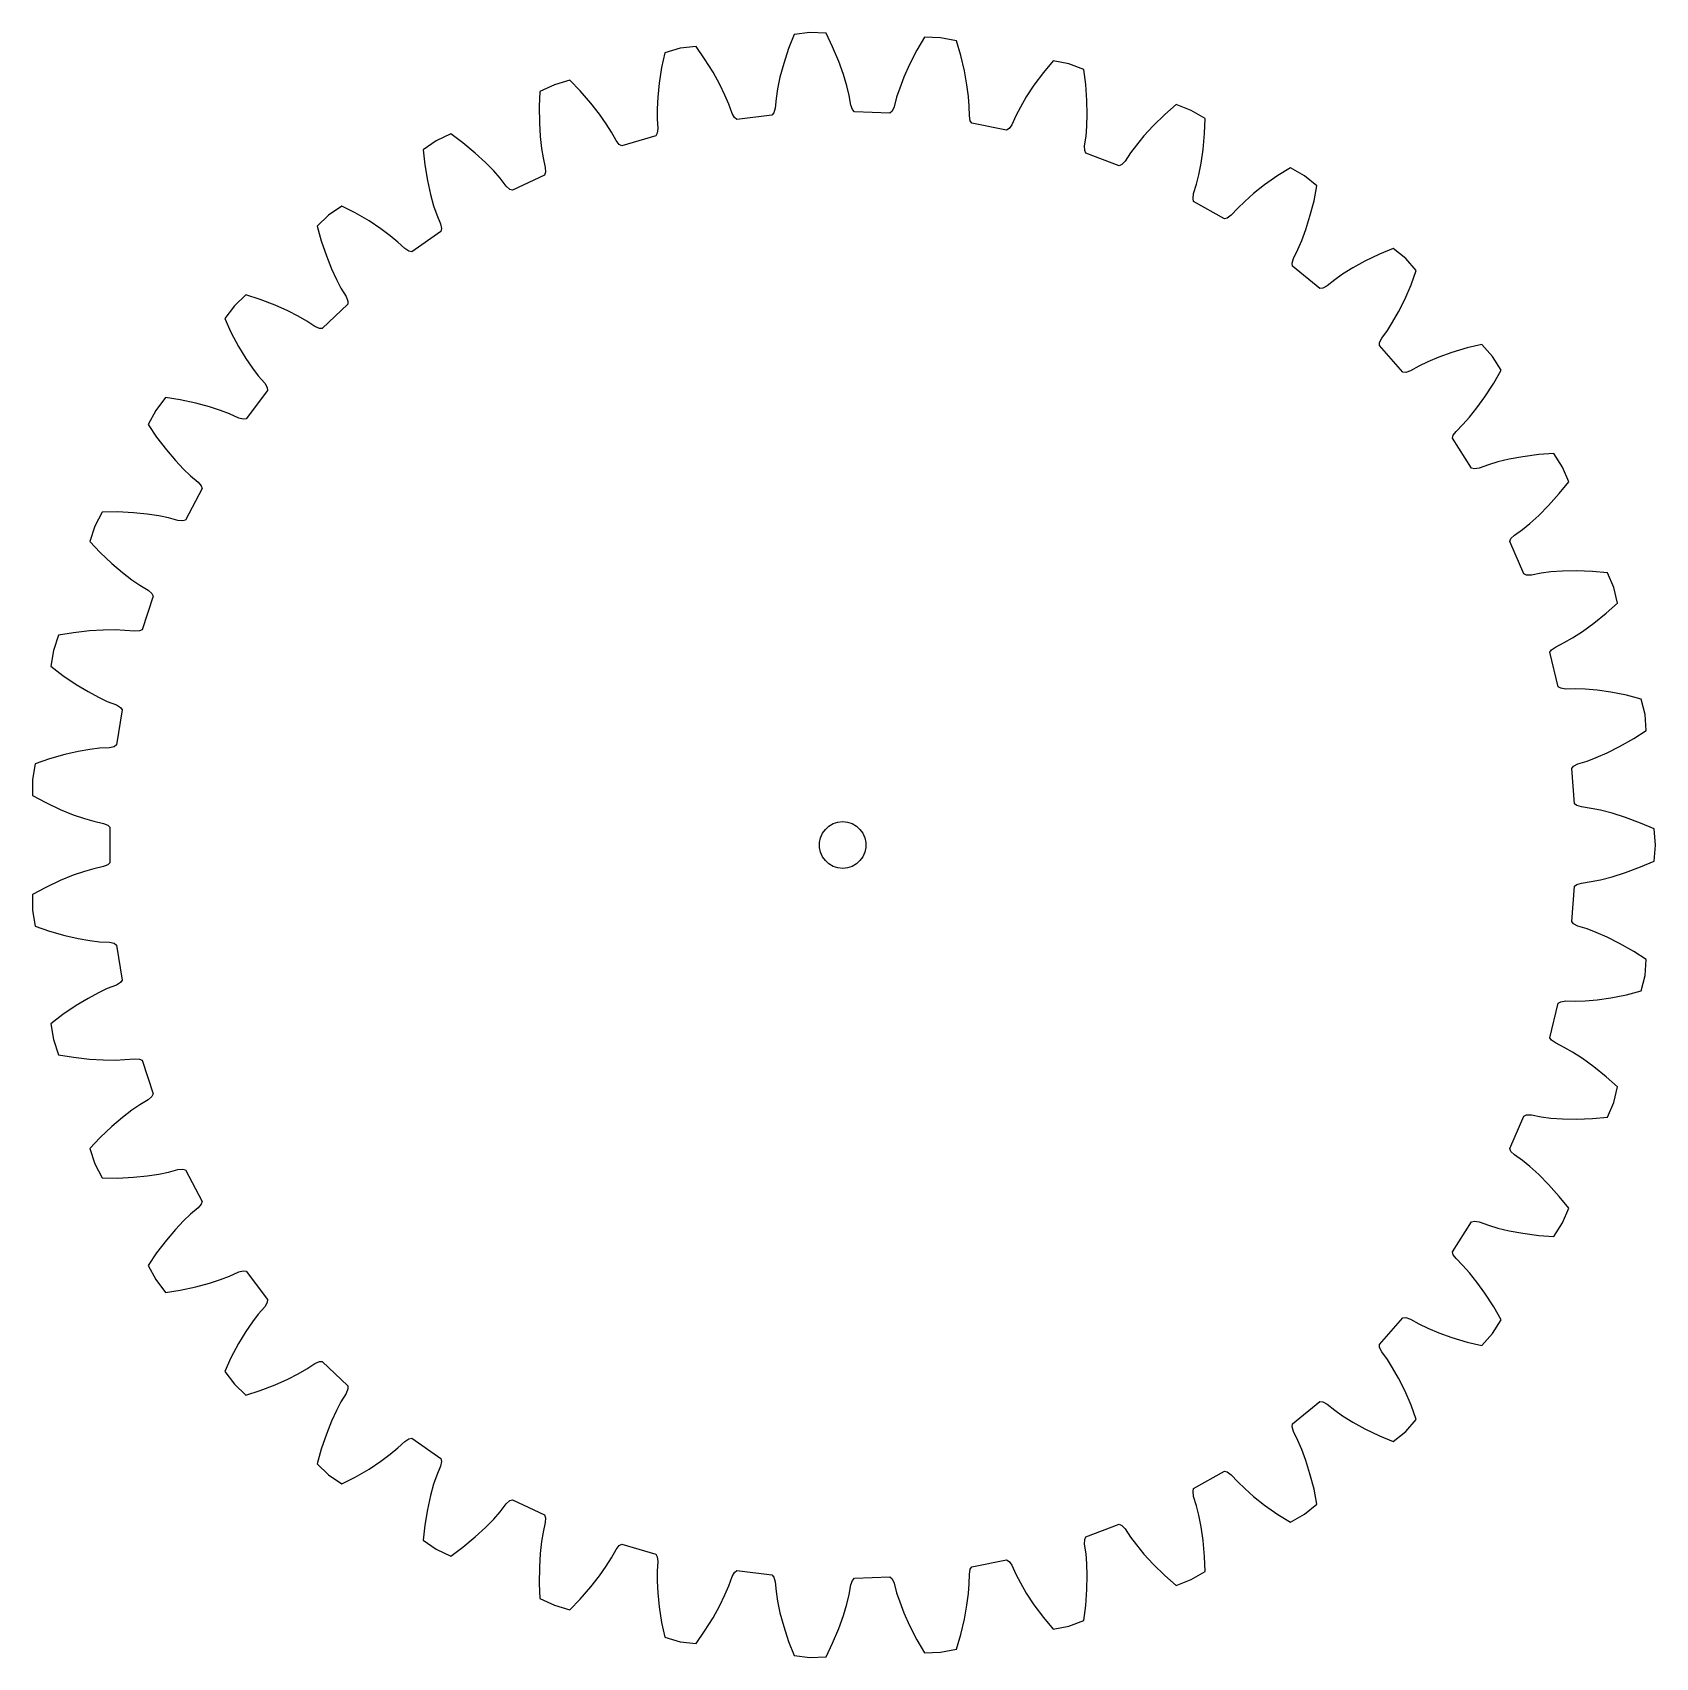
# Model space of a CAD drawing. Header units: metres. Extents: x -52 to 52, y -52 to 52.
import ezdxf

# ---------------------------------------------------------------- set-up
doc = ezdxf.new("R2010")
doc.units = ezdxf.units.M

msp = doc.modelspace()

# ---------------------------------------------------------------- linework, layer by layer
for p, q in [((-2.1, 52.16), (-3.12, 52.04)), ((-1.07, 52.12), (-2.1, 52.16)), ((-10.44, 51.15), (-11.43, 50.86)), ((-9.42, 51.27), (-10.44, 51.15)), ((-8.87, 50.48), (-9.42, 51.27)), ((-3.47, 51.14), (-3.79, 50.16)), ((-3.12, 52.04), (-3.47, 51.14)), ((-0.65, 51.25), (-1.07, 52.12)), ((-0.25, 50.3), (-0.65, 51.25)), ((5.26, 51.86), (4.77, 51.03)), ((6.29, 51.82), (5.26, 51.86)), ((7.3, 51.62), (6.29, 51.82)), ((7.58, 50.69), (7.3, 51.62)), ((-11.43, 50.86), (-11.63, 49.92)), ((-8.32, 49.61), (-8.87, 50.48)), ((-3.79, 50.16), (-4.03, 49.29)), ((0.05, 49.46), (-0.25, 50.3)), ((4.3, 50.11), (3.93, 49.3)), ((4.77, 51.03), (4.3, 50.11)), ((7.82, 49.69), (7.58, 50.69)), ((13.51, 50.35), (12.9, 49.6)), ((14.52, 50.14), (13.51, 50.35)), ((15.49, 49.78), (14.52, 50.14)), ((-17.52, 49.1), (-18.51, 48.81)), ((-16.85, 48.41), (-17.52, 49.1)), ((-11.63, 49.92), (-11.79, 48.9)), ((-7.89, 48.82), (-8.32, 49.61)), ((-4.03, 49.29), (-4.18, 48.55)), ((0.26, 48.73), (0.05, 49.46)), ((3.93, 49.3), (3.66, 48.59)), ((7.98, 48.81), (7.82, 49.69)), ((12.9, 49.6), (12.28, 48.78)), ((15.61, 48.82), (15.49, 49.78)), ((-19.44, 48.37), (-19.49, 47.4)), ((-18.51, 48.81), (-19.44, 48.37)), ((-16.17, 47.63), (-16.85, 48.41)), ((-11.88, 48.01), (-11.92, 47.25)), ((-11.79, 48.9), (-11.88, 48.01)), ((-7.56, 48.14), (-7.89, 48.82)), ((-7.31, 47.56), (-7.56, 48.14)), ((-4.18, 48.55), (-4.28, 47.93)), ((0.41, 48.12), (0.26, 48.73)), ((0.52, 47.5), (0.41, 48.12)), ((3.46, 48), (3.3, 47.39)), ((3.66, 48.59), (3.46, 48)), ((8.08, 48.05), (7.98, 48.81)), ((8.12, 47.43), (8.08, 48.05)), ((11.79, 48.03), (11.41, 47.37)), ((12.28, 48.78), (11.79, 48.03)), ((15.69, 47.79), (15.61, 48.82)), ((-19.49, 47.4), (-19.48, 46.37)), ((-15.62, 46.92), (-16.17, 47.63)), ((-11.92, 47.25), (-11.91, 46.62)), ((-7.1, 46.97), (-7.31, 47.56)), ((-6.95, 46.7), (-7.1, 46.97)), ((-4.42, 47.01), (-4.54, 46.85)), ((-4.34, 47.3), (-4.42, 47.01)), ((-4.28, 47.93), (-4.34, 47.3)), ((0.63, 47.21), (0.52, 47.5)), ((0.76, 47.07), (0.63, 47.21)), ((3.03, 46.98), (0.76, 47.07)), ((3.17, 47.11), (3.03, 46.98)), ((3.3, 47.39), (3.17, 47.11)), ((8.14, 46.8), (8.12, 47.43)), ((11.41, 47.37), (11.12, 46.82)), ((15.71, 46.9), (15.69, 47.79)), ((21.42, 47.53), (20.69, 46.89)), ((22.38, 47.16), (21.42, 47.53)), ((23.27, 46.65), (22.38, 47.16)), ((-19.48, 46.37), (-19.43, 45.48)), ((-15.18, 46.3), (-15.62, 46.92)), ((-14.85, 45.77), (-15.18, 46.3)), ((-11.91, 46.62), (-11.88, 45.99)), ((-11.88, 45.99), (-11.91, 45.69)), ((-6.8, 46.58), (-6.95, 46.7)), ((-4.54, 46.85), (-6.8, 46.58)), ((8.19, 46.5), (8.14, 46.8)), ((8.3, 46.34), (8.19, 46.5)), ((10.53, 45.88), (8.3, 46.34)), ((10.69, 45.99), (10.53, 45.88)), ((10.86, 46.24), (10.69, 45.99)), ((11.12, 46.82), (10.86, 46.24)), ((15.63, 45.51), (15.68, 46.14)), ((15.68, 46.14), (15.71, 46.9)), ((19.95, 46.17), (19.34, 45.52)), ((20.69, 46.89), (19.95, 46.17)), ((23.24, 45.68), (23.27, 46.65)), ((-26.1, 45.21), (-26.95, 44.62)), ((-25.17, 45.65), (-26.1, 45.21)), ((-24.4, 45.08), (-25.17, 45.65)), ((-23.6, 44.42), (-24.4, 45.08)), ((-19.43, 45.48), (-19.34, 44.72)), ((-14.55, 45.22), (-14.85, 45.77)), ((-14.35, 44.98), (-14.55, 45.22)), ((-14.19, 44.89), (-14.35, 44.98)), ((-12, 45.52), (-14.19, 44.89)), ((-11.91, 45.69), (-12, 45.52)), ((15.54, 44.89), (15.63, 45.51)), ((15.55, 44.58), (15.54, 44.89)), ((18.86, 44.93), (18.48, 44.43)), ((19.34, 45.52), (18.86, 44.93)), ((23.15, 44.66), (23.24, 45.68)), ((-26.95, 44.62), (-26.84, 43.66)), ((-22.94, 43.81), (-23.6, 44.42)), ((-19.34, 44.72), (-19.24, 44.11)), ((-19.24, 44.11), (-19.1, 43.49)), ((15.62, 44.41), (15.55, 44.58)), ((17.75, 43.6), (15.62, 44.41)), ((18.14, 43.9), (17.93, 43.68)), ((18.48, 44.43), (18.14, 43.9)), ((23.02, 43.77), (23.15, 44.66)), ((-26.84, 43.66), (-26.67, 42.65)), ((-22.41, 43.27), (-22.94, 43.81)), ((-22, 42.8), (-22.41, 43.27)), ((-21.61, 42.3), (-22, 42.8)), ((-19.15, 43), (-21.2, 42.03)), ((-19.08, 43.19), (-19.15, 43)), ((-19.1, 43.49), (-19.08, 43.19)), ((17.93, 43.68), (17.75, 43.6)), ((22.72, 42.42), (22.88, 43.02)), ((22.88, 43.02), (23.02, 43.77)), ((27.94, 42.97), (27.1, 42.38)), ((28.76, 43.48), (27.94, 42.97)), ((29.65, 42.96), (28.76, 43.48)), ((30.45, 42.31), (29.65, 42.96)), ((-26.67, 42.65), (-26.47, 41.77)), ((-26.47, 41.77), (-26.27, 41.04)), ((-21.38, 42.09), (-21.61, 42.3)), ((-21.2, 42.03), (-21.38, 42.09)), ((22.5, 41.51), (22.54, 41.82)), ((22.54, 41.82), (22.72, 42.42)), ((26.39, 41.82), (25.82, 41.32)), ((27.1, 42.38), (26.39, 41.82)), ((30.27, 41.36), (30.45, 42.31)), ((-32.17, 41.02), (-33.02, 40.44)), ((-31.31, 40.58), (-32.17, 41.02)), ((-26.27, 41.04), (-26.06, 40.45)), ((22.54, 41.32), (22.5, 41.51)), ((24.52, 40.19), (22.54, 41.32)), ((25.37, 40.89), (24.94, 40.43)), ((25.82, 41.32), (25.37, 40.89)), ((30.01, 40.36), (30.27, 41.36)), ((-33.02, 40.44), (-33.76, 39.72)), ((-33.76, 39.72), (-33.5, 38.79)), ((-30.42, 40.06), (-31.31, 40.58)), ((-29.67, 39.56), (-30.42, 40.06)), ((-26.06, 40.45), (-25.83, 39.87)), ((-25.83, 39.87), (-25.76, 39.57)), ((24.7, 40.24), (24.52, 40.19)), ((24.94, 40.43), (24.7, 40.24)), ((29.75, 39.51), (30.01, 40.36)), ((-33.5, 38.79), (-33.16, 37.82)), ((-29.06, 39.11), (-29.67, 39.56)), ((-28.58, 38.71), (-29.06, 39.11)), ((-28.12, 38.29), (-28.58, 38.71)), ((-25.8, 39.38), (-27.67, 38.08)), ((-25.76, 39.57), (-25.8, 39.38)), ((29.23, 38.22), (29.48, 38.8)), ((29.48, 38.8), (29.75, 39.51)), ((-33.16, 37.82), (-32.83, 36.99)), ((-27.86, 38.12), (-28.12, 38.29)), ((-27.67, 38.08), (-27.86, 38.12)), ((28.86, 37.36), (28.95, 37.66)), ((28.95, 37.66), (29.23, 38.22)), ((34.47, 37.93), (33.54, 37.48)), ((35.36, 38.3), (34.47, 37.93)), ((36.16, 37.65), (35.36, 38.3)), ((36.84, 36.88), (36.16, 37.65)), ((-32.83, 36.99), (-32.51, 36.3)), ((28.88, 37.17), (28.86, 37.36)), ((30.64, 35.73), (28.88, 37.17)), ((32.11, 36.65), (31.6, 36.29)), ((32.76, 37.05), (32.11, 36.65)), ((33.54, 37.48), (32.76, 37.05)), ((36.51, 35.97), (36.84, 36.88)), ((-32.51, 36.3), (-32.22, 35.75)), ((-32.22, 35.75), (-31.89, 35.21)), ((30.84, 35.75), (30.64, 35.73)), ((31.11, 35.9), (30.84, 35.75)), ((31.6, 36.29), (31.11, 35.9)), ((36.1, 35.03), (36.51, 35.97)), ((-39.07, 34.62), (-39.69, 33.79)), ((-38.33, 35.33), (-39.07, 34.62)), ((-37.41, 35.03), (-38.33, 35.33)), ((-36.45, 34.66), (-37.41, 35.03)), ((-35.63, 34.29), (-36.45, 34.66)), ((-31.78, 34.73), (-33.42, 33.15)), ((-31.89, 35.21), (-31.78, 34.92)), ((-31.78, 34.92), (-31.78, 34.73)), ((35.7, 34.23), (36.1, 35.03)), ((-39.69, 33.79), (-39.29, 32.92)), ((-34.96, 33.94), (-35.63, 34.29)), ((-34.42, 33.63), (-34.96, 33.94)), ((-33.89, 33.28), (-34.42, 33.63)), ((34.99, 33.04), (35.32, 33.56)), ((35.32, 33.56), (35.7, 34.23)), ((-39.29, 32.92), (-38.8, 32.01)), ((-33.61, 33.16), (-33.89, 33.28)), ((-33.42, 33.15), (-33.61, 33.16)), ((34.48, 32.25), (34.62, 32.53)), ((34.62, 32.53), (34.99, 33.04)), ((-38.8, 32.01), (-38.34, 31.24)), ((34.47, 32.06), (34.48, 32.25)), ((35.98, 30.35), (34.47, 32.06)), ((38.28, 31.31), (37.58, 31.02)), ((39.12, 31.61), (38.28, 31.31)), ((40.11, 31.91), (39.12, 31.61)), ((41.05, 32.13), (40.11, 31.91)), ((41.73, 31.36), (41.05, 32.13)), ((42.28, 30.49), (41.73, 31.36)), ((-38.34, 31.24), (-37.91, 30.61)), ((-37.91, 30.61), (-37.53, 30.12)), ((36.17, 30.34), (35.98, 30.35)), ((36.46, 30.45), (36.17, 30.34)), ((37.01, 30.75), (36.46, 30.45)), ((37.58, 31.02), (37.01, 30.75)), ((41.81, 29.65), (42.28, 30.49)), ((-37.53, 30.12), (-37.12, 29.64)), ((-37.12, 29.64), (-36.97, 29.37)), ((-36.97, 29.37), (-36.94, 29.18)), ((41.25, 28.78), (41.81, 29.65)), ((-43.5, 28.72), (-44.12, 27.9)), ((-42.55, 28.58), (-43.5, 28.72)), ((-41.54, 28.36), (-42.55, 28.58)), ((-40.67, 28.13), (-41.54, 28.36)), ((-36.94, 29.18), (-38.31, 27.36)), ((40.73, 28.06), (41.25, 28.78)), ((-44.12, 27.9), (-44.6, 26.99)), ((-39.95, 27.9), (-40.67, 28.13)), ((-39.37, 27.67), (-39.95, 27.9)), ((-38.79, 27.41), (-39.37, 27.67)), ((-38.5, 27.33), (-38.79, 27.41)), ((-38.31, 27.36), (-38.5, 27.33)), ((39.83, 27), (40.25, 27.46)), ((40.25, 27.46), (40.73, 28.06)), ((-44.6, 26.99), (-44.06, 26.19)), ((-44.06, 26.19), (-43.43, 25.37)), ((39.17, 26.11), (39.21, 26.3)), ((40.38, 24.19), (39.17, 26.11)), ((39.21, 26.3), (39.39, 26.55)), ((39.39, 26.55), (39.83, 27)), ((-43.43, 25.37), (-42.85, 24.69)), ((44.71, 25.06), (43.69, 24.93)), ((45.67, 25.13), (44.71, 25.06)), ((46.22, 24.26), (45.67, 25.13)), ((-42.85, 24.69), (-42.33, 24.13)), ((-42.33, 24.13), (-41.88, 23.71)), ((40.57, 24.15), (40.38, 24.19)), ((40.87, 24.2), (40.57, 24.15)), ((41.47, 24.41), (40.87, 24.2)), ((42.07, 24.59), (41.47, 24.41)), ((42.81, 24.77), (42.07, 24.59)), ((43.69, 24.93), (42.81, 24.77)), ((46.63, 23.31), (46.22, 24.26)), ((-41.88, 23.71), (-41.4, 23.3)), ((-41.4, 23.3), (-41.2, 23.06)), ((-41.2, 23.06), (-41.14, 22.88)), ((46.02, 22.56), (46.63, 23.31)), ((-41.14, 22.88), (-42.2, 20.86)), ((45.33, 21.79), (46.02, 22.56)), ((-47.55, 21.37), (-48.03, 20.46)), ((-46.58, 21.38), (-47.55, 21.37)), ((-45.55, 21.33), (-46.58, 21.38)), ((-44.66, 21.24), (-45.55, 21.33)), ((-43.91, 21.13), (-44.66, 21.24)), ((-43.3, 21), (-43.91, 21.13)), ((-42.69, 20.84), (-43.3, 21)), ((44.13, 20.65), (44.7, 21.16)), ((44.7, 21.16), (45.33, 21.79)), ((-48.03, 20.46), (-48.35, 19.49)), ((-42.38, 20.81), (-42.69, 20.84)), ((-42.2, 20.86), (-42.38, 20.81)), ((42.92, 19.67), (43.14, 19.89)), ((43.14, 19.89), (43.65, 20.26)), ((43.65, 20.26), (44.13, 20.65)), ((-48.35, 19.49), (-47.69, 18.78)), ((-47.69, 18.78), (-46.94, 18.07)), ((42.85, 19.49), (42.92, 19.67)), ((43.74, 17.4), (42.85, 19.49)), ((-46.94, 18.07), (-46.26, 17.49)), ((-46.26, 17.49), (-45.65, 17.03)), ((-45.65, 17.03), (-45.14, 16.68)), ((43.92, 17.33), (43.74, 17.4)), ((44.23, 17.33), (43.92, 17.33)), ((44.85, 17.45), (44.23, 17.33)), ((45.47, 17.53), (44.85, 17.45)), ((46.22, 17.58), (45.47, 17.53)), ((47.12, 17.6), (46.22, 17.58)), ((48.15, 17.56), (47.12, 17.6)), ((49.11, 17.48), (48.15, 17.56)), ((49.52, 16.53), (49.11, 17.48)), ((-45.14, 16.68), (-44.6, 16.35)), ((-44.28, 15.98), (-45, 13.82)), ((-44.6, 16.35), (-44.36, 16.15)), ((-44.36, 16.15), (-44.28, 15.98)), ((49.76, 15.53), (49.52, 16.53)), ((48.24, 14.24), (49.04, 14.89)), ((49.04, 14.89), (49.76, 15.53)), ((-49.41, 13.63), (-50.36, 13.47)), ((-48.38, 13.75), (-49.41, 13.63)), ((-47.49, 13.8), (-48.38, 13.75)), ((-46.73, 13.81), (-47.49, 13.8)), ((-46.11, 13.78), (-46.73, 13.81)), ((-45.48, 13.72), (-46.11, 13.78)), ((-45.17, 13.74), (-45.48, 13.72)), ((-45, 13.82), (-45.17, 13.74)), ((46.88, 13.3), (47.52, 13.71)), ((47.52, 13.71), (48.24, 14.24)), ((-50.36, 13.47), (-50.69, 12.49)), ((45.42, 12.37), (45.52, 12.53)), ((45.52, 12.53), (45.77, 12.71)), ((45.77, 12.71), (46.33, 12.99)), ((46.33, 12.99), (46.88, 13.3)), ((-50.69, 12.49), (-50.85, 11.48)), ((-50.85, 11.48), (-50.08, 10.89)), ((45.96, 10.16), (45.42, 12.37)), ((-50.08, 10.89), (-49.23, 10.31)), ((-49.23, 10.31), (-48.46, 9.85)), ((-48.46, 9.85), (-47.79, 9.49)), ((-47.79, 9.49), (-47.23, 9.22)), ((46.13, 10.06), (45.96, 10.16)), ((46.44, 10.01), (46.13, 10.06)), ((47.06, 10.03), (46.44, 10.01)), ((47.69, 10), (47.06, 10.03)), ((48.45, 9.94), (47.69, 10)), ((49.33, 9.81), (48.45, 9.94)), ((50.34, 9.61), (49.33, 9.81)), ((51.28, 9.37), (50.34, 9.61)), ((-47.23, 9.22), (-46.64, 8.99)), ((-46.64, 8.99), (-46.38, 8.83)), ((-46.27, 8.67), (-46.63, 6.43)), ((-46.38, 8.83), (-46.27, 8.67)), ((51.53, 8.37), (51.28, 9.37)), ((51.61, 7.35), (51.53, 8.37)), ((50.8, 6.83), (51.61, 7.35)), ((-46.79, 6.31), (-47.09, 6.24)), ((-46.63, 6.43), (-46.79, 6.31)), ((49.1, 5.91), (49.9, 6.32)), ((49.9, 6.32), (50.8, 6.83)), ((-51.87, 5.22), (-52.03, 4.2)), ((-50.95, 5.53), (-51.87, 5.22)), ((-49.96, 5.81), (-50.95, 5.53)), ((-49.09, 6.01), (-49.96, 5.81)), ((-48.34, 6.13), (-49.09, 6.01)), ((-47.72, 6.21), (-48.34, 6.13)), ((-47.09, 6.24), (-47.72, 6.21)), ((47.22, 5.21), (47.82, 5.39)), ((47.82, 5.39), (48.4, 5.61)), ((48.4, 5.61), (49.1, 5.91)), ((-52.03, 4.2), (-52.03, 3.17)), ((46.82, 4.92), (46.94, 5.07)), ((47, 2.65), (46.82, 4.92)), ((46.94, 5.07), (47.22, 5.21)), ((-52.03, 3.17), (-51.18, 2.72)), ((-51.18, 2.72), (-50.25, 2.28)), ((-50.25, 2.28), (-49.42, 1.94)), ((47.15, 2.53), (47, 2.65)), ((47.44, 2.44), (47.15, 2.53)), ((48.06, 2.35), (47.44, 2.44)), ((48.68, 2.23), (48.06, 2.35)), ((49.41, 2.04), (48.68, 2.23)), ((-49.42, 1.94), (-48.7, 1.7)), ((-48.7, 1.7), (-48.1, 1.53)), ((-48.1, 1.53), (-47.48, 1.39)), ((-47.48, 1.39), (-47.2, 1.27)), ((-47.2, 1.27), (-47.06, 1.14)), ((-47.06, 1.14), (-47.06, -1.14)), ((-1.11, 1), (-0.88, 1.21)), ((-0.88, 1.21), (-0.61, 1.37)), ((-0.61, 1.37), (-0.31, 1.47)), ((-0.31, 1.47), (0, 1.5)), ((0, 1.5), (0.31, 1.47)), ((0.31, 1.47), (0.61, 1.37)), ((0.61, 1.37), (0.88, 1.21)), ((0.88, 1.21), (1.11, 1)), ((50.27, 1.77), (49.41, 2.04)), ((51.23, 1.41), (50.27, 1.77)), ((52.12, 1.03), (51.23, 1.41)), ((-1.49, 0.16), (-1.43, 0.46)), ((-1.49, -0.16), (-1.49, 0.16)), ((-1.43, 0.46), (-1.3, 0.75)), ((-1.3, 0.75), (-1.11, 1)), ((1.11, 1), (1.3, 0.75)), ((1.3, 0.75), (1.43, 0.46)), ((1.43, 0.46), (1.49, 0.16)), ((1.49, 0.16), (1.49, -0.16)), ((52.2, 0), (52.12, 1.03)), ((52.12, -1.03), (52.2, 0)), ((-1.43, -0.46), (-1.49, -0.16)), ((-1.3, -0.75), (-1.43, -0.46)), ((-1.11, -1), (-1.3, -0.75)), ((-0.88, -1.21), (-1.11, -1)), ((1.11, -1), (0.88, -1.21)), ((1.3, -0.75), (1.11, -1)), ((1.43, -0.46), (1.3, -0.75)), ((1.49, -0.16), (1.43, -0.46)), ((51.23, -1.41), (52.12, -1.03)), ((-49.42, -1.94), (-50.25, -2.28)), ((-48.7, -1.7), (-49.42, -1.94)), ((-48.1, -1.53), (-48.7, -1.7)), ((-47.48, -1.39), (-48.1, -1.53)), ((-47.2, -1.27), (-47.48, -1.39)), ((-47.06, -1.14), (-47.2, -1.27)), ((-0.61, -1.37), (-0.88, -1.21)), ((-0.31, -1.47), (-0.61, -1.37)), ((0, -1.5), (-0.31, -1.47)), ((0.31, -1.47), (0, -1.5)), ((0.61, -1.37), (0.31, -1.47)), ((0.88, -1.21), (0.61, -1.37)), ((48.68, -2.23), (49.41, -2.04)), ((49.41, -2.04), (50.27, -1.77)), ((50.27, -1.77), (51.23, -1.41)), ((-51.18, -2.72), (-52.03, -3.17)), ((-50.25, -2.28), (-51.18, -2.72)), ((46.82, -4.92), (47, -2.65)), ((47, -2.65), (47.15, -2.53)), ((47.15, -2.53), (47.44, -2.44)), ((47.44, -2.44), (48.06, -2.35)), ((48.06, -2.35), (48.68, -2.23)), ((-52.03, -3.17), (-52.03, -4.2)), ((-52.03, -4.2), (-51.87, -5.22)), ((46.94, -5.07), (46.82, -4.92)), ((47.22, -5.21), (46.94, -5.07)), ((47.82, -5.39), (47.22, -5.21)), ((-51.87, -5.22), (-50.95, -5.53)), ((-50.95, -5.53), (-49.96, -5.81)), ((-49.96, -5.81), (-49.09, -6.01)), ((-49.09, -6.01), (-48.34, -6.13)), ((-48.34, -6.13), (-47.72, -6.21)), ((-47.72, -6.21), (-47.09, -6.24)), ((-47.09, -6.24), (-46.79, -6.31)), ((48.4, -5.61), (47.82, -5.39)), ((49.1, -5.91), (48.4, -5.61)), ((49.9, -6.32), (49.1, -5.91)), ((-46.79, -6.31), (-46.63, -6.43)), ((-46.63, -6.43), (-46.27, -8.67)), ((50.8, -6.83), (49.9, -6.32)), ((51.61, -7.35), (50.8, -6.83)), ((51.53, -8.37), (51.61, -7.35)), ((-47.23, -9.22), (-47.79, -9.49)), ((-46.64, -8.99), (-47.23, -9.22)), ((-46.38, -8.83), (-46.64, -8.99)), ((-46.27, -8.67), (-46.38, -8.83)), ((50.34, -9.61), (51.28, -9.37)), ((51.28, -9.37), (51.53, -8.37)), ((-49.23, -10.31), (-50.08, -10.89)), ((-48.46, -9.85), (-49.23, -10.31)), ((-47.79, -9.49), (-48.46, -9.85)), ((45.42, -12.37), (45.96, -10.16)), ((45.96, -10.16), (46.13, -10.06)), ((46.13, -10.06), (46.44, -10.01)), ((46.44, -10.01), (47.06, -10.03)), ((47.06, -10.03), (47.69, -10)), ((47.69, -10), (48.45, -9.94)), ((48.45, -9.94), (49.33, -9.81)), ((49.33, -9.81), (50.34, -9.61)), ((-50.08, -10.89), (-50.85, -11.48)), ((-50.85, -11.48), (-50.69, -12.49)), ((-50.69, -12.49), (-50.36, -13.47)), ((45.52, -12.53), (45.42, -12.37)), ((-50.36, -13.47), (-49.41, -13.63)), ((45.77, -12.71), (45.52, -12.53)), ((46.33, -12.99), (45.77, -12.71)), ((46.88, -13.3), (46.33, -12.99)), ((47.52, -13.71), (46.88, -13.3)), ((-49.41, -13.63), (-48.38, -13.75)), ((-48.38, -13.75), (-47.49, -13.8)), ((-47.49, -13.8), (-46.73, -13.81)), ((-46.73, -13.81), (-46.11, -13.78)), ((-46.11, -13.78), (-45.48, -13.72)), ((-45.48, -13.72), (-45.17, -13.74)), ((-45.17, -13.74), (-45, -13.82)), ((-45, -13.82), (-44.28, -15.98)), ((48.24, -14.24), (47.52, -13.71)), ((49.04, -14.89), (48.24, -14.24)), ((49.76, -15.53), (49.04, -14.89)), ((49.52, -16.53), (49.76, -15.53)), ((-45.14, -16.68), (-45.65, -17.03)), ((-44.6, -16.35), (-45.14, -16.68)), ((-44.36, -16.15), (-44.6, -16.35)), ((-44.28, -15.98), (-44.36, -16.15)), ((49.11, -17.48), (49.52, -16.53)), ((-46.26, -17.49), (-46.94, -18.07)), ((-45.65, -17.03), (-46.26, -17.49)), ((42.85, -19.49), (43.74, -17.4)), ((43.74, -17.4), (43.92, -17.33)), ((43.92, -17.33), (44.23, -17.33)), ((44.23, -17.33), (44.85, -17.45)), ((44.85, -17.45), (45.47, -17.53)), ((45.47, -17.53), (46.22, -17.58)), ((46.22, -17.58), (47.12, -17.6)), ((47.12, -17.6), (48.15, -17.56)), ((48.15, -17.56), (49.11, -17.48)), ((-46.94, -18.07), (-47.69, -18.78)), ((-47.69, -18.78), (-48.35, -19.49)), ((-48.35, -19.49), (-48.03, -20.46)), ((42.92, -19.67), (42.85, -19.49)), ((43.14, -19.89), (42.92, -19.67)), ((-48.03, -20.46), (-47.55, -21.37)), ((-43.3, -21), (-42.69, -20.84)), ((-42.69, -20.84), (-42.38, -20.81)), ((-42.38, -20.81), (-42.2, -20.86)), ((-42.2, -20.86), (-41.14, -22.88)), ((43.65, -20.26), (43.14, -19.89)), ((44.13, -20.65), (43.65, -20.26)), ((44.7, -21.16), (44.13, -20.65)), ((-47.55, -21.37), (-46.58, -21.38)), ((-46.58, -21.38), (-45.55, -21.33)), ((-45.55, -21.33), (-44.66, -21.24)), ((-44.66, -21.24), (-43.91, -21.13)), ((-43.91, -21.13), (-43.3, -21)), ((45.33, -21.79), (44.7, -21.16)), ((46.02, -22.56), (45.33, -21.79)), ((-41.14, -22.88), (-41.2, -23.06)), ((46.63, -23.31), (46.02, -22.56)), ((-41.88, -23.71), (-42.33, -24.13)), ((-41.4, -23.3), (-41.88, -23.71)), ((-41.2, -23.06), (-41.4, -23.3)), ((46.22, -24.26), (46.63, -23.31)), ((-42.85, -24.69), (-43.43, -25.37)), ((-42.33, -24.13), (-42.85, -24.69)), ((39.17, -26.11), (40.38, -24.19)), ((40.38, -24.19), (40.57, -24.15)), ((40.57, -24.15), (40.87, -24.2)), ((40.87, -24.2), (41.47, -24.41)), ((41.47, -24.41), (42.07, -24.59)), ((42.07, -24.59), (42.81, -24.77)), ((42.81, -24.77), (43.69, -24.93)), ((43.69, -24.93), (44.71, -25.06)), ((45.67, -25.13), (46.22, -24.26)), ((-43.43, -25.37), (-44.06, -26.19)), ((44.71, -25.06), (45.67, -25.13)), ((-44.06, -26.19), (-44.6, -26.99)), ((-44.6, -26.99), (-44.12, -27.9)), ((39.21, -26.3), (39.17, -26.11)), ((39.39, -26.55), (39.21, -26.3)), ((39.83, -27), (39.39, -26.55)), ((40.25, -27.46), (39.83, -27)), ((-44.12, -27.9), (-43.5, -28.72)), ((-41.54, -28.36), (-40.67, -28.13)), ((-40.67, -28.13), (-39.95, -27.9)), ((-39.95, -27.9), (-39.37, -27.67)), ((-39.37, -27.67), (-38.79, -27.41)), ((-38.79, -27.41), (-38.5, -27.33)), ((-38.5, -27.33), (-38.31, -27.36)), ((-38.31, -27.36), (-36.94, -29.18)), ((40.73, -28.06), (40.25, -27.46)), ((41.25, -28.78), (40.73, -28.06)), ((-43.5, -28.72), (-42.55, -28.58)), ((-42.55, -28.58), (-41.54, -28.36)), ((-36.94, -29.18), (-36.97, -29.37)), ((41.81, -29.65), (41.25, -28.78)), ((-37.53, -30.12), (-37.91, -30.61)), ((-37.12, -29.64), (-37.53, -30.12)), ((-36.97, -29.37), (-37.12, -29.64)), ((42.28, -30.49), (41.81, -29.65)), ((-38.34, -31.24), (-38.8, -32.01)), ((-37.91, -30.61), (-38.34, -31.24)), ((34.47, -32.06), (35.98, -30.35)), ((35.98, -30.35), (36.17, -30.34)), ((36.17, -30.34), (36.46, -30.45)), ((36.46, -30.45), (37.01, -30.75)), ((37.01, -30.75), (37.58, -31.02)), ((37.58, -31.02), (38.28, -31.31)), ((41.73, -31.36), (42.28, -30.49)), ((-38.8, -32.01), (-39.29, -32.92)), ((34.48, -32.25), (34.47, -32.06)), ((34.62, -32.53), (34.48, -32.25)), ((38.28, -31.31), (39.12, -31.61)), ((39.12, -31.61), (40.11, -31.91)), ((40.11, -31.91), (41.05, -32.13)), ((41.05, -32.13), (41.73, -31.36)), ((-39.29, -32.92), (-39.69, -33.79)), ((-34.42, -33.63), (-33.89, -33.28)), ((-33.89, -33.28), (-33.61, -33.16)), ((-33.61, -33.16), (-33.42, -33.15)), ((-33.42, -33.15), (-31.78, -34.73)), ((34.99, -33.04), (34.62, -32.53)), ((35.32, -33.56), (34.99, -33.04)), ((-39.69, -33.79), (-39.07, -34.62)), ((-36.45, -34.66), (-35.63, -34.29)), ((-35.63, -34.29), (-34.96, -33.94)), ((-34.96, -33.94), (-34.42, -33.63)), ((35.7, -34.23), (35.32, -33.56)), ((36.1, -35.03), (35.7, -34.23)), ((-39.07, -34.62), (-38.33, -35.33)), ((-38.33, -35.33), (-37.41, -35.03)), ((-37.41, -35.03), (-36.45, -34.66)), ((-31.89, -35.21), (-32.22, -35.75)), ((-31.78, -34.92), (-31.89, -35.21)), ((-31.78, -34.73), (-31.78, -34.92)), ((36.51, -35.97), (36.1, -35.03)), ((-32.51, -36.3), (-32.83, -36.99)), ((-32.22, -35.75), (-32.51, -36.3)), ((28.88, -37.17), (30.64, -35.73)), ((30.64, -35.73), (30.84, -35.75)), ((30.84, -35.75), (31.11, -35.9)), ((31.11, -35.9), (31.6, -36.29)), ((31.6, -36.29), (32.11, -36.65)), ((36.84, -36.88), (36.51, -35.97)), ((-32.83, -36.99), (-33.16, -37.82)), ((28.86, -37.36), (28.88, -37.17)), ((28.95, -37.66), (28.86, -37.36)), ((32.11, -36.65), (32.76, -37.05)), ((32.76, -37.05), (33.54, -37.48)), ((33.54, -37.48), (34.47, -37.93)), ((36.16, -37.65), (36.84, -36.88)), ((-33.16, -37.82), (-33.5, -38.79)), ((-28.58, -38.71), (-28.12, -38.29)), ((-28.12, -38.29), (-27.86, -38.12)), ((-27.86, -38.12), (-27.67, -38.08)), ((-27.67, -38.08), (-25.8, -39.38)), ((29.23, -38.22), (28.95, -37.66)), ((29.48, -38.8), (29.23, -38.22)), ((34.47, -37.93), (35.36, -38.3)), ((35.36, -38.3), (36.16, -37.65)), ((-33.5, -38.79), (-33.76, -39.72)), ((-30.42, -40.06), (-29.67, -39.56)), ((-29.67, -39.56), (-29.06, -39.11)), ((-29.06, -39.11), (-28.58, -38.71)), ((-25.76, -39.57), (-25.83, -39.87)), ((-25.8, -39.38), (-25.76, -39.57)), ((29.75, -39.51), (29.48, -38.8)), ((30.01, -40.36), (29.75, -39.51)), ((-33.76, -39.72), (-33.02, -40.44)), ((-33.02, -40.44), (-32.17, -41.02)), ((-32.17, -41.02), (-31.31, -40.58)), ((-31.31, -40.58), (-30.42, -40.06)), ((-26.06, -40.45), (-26.27, -41.04)), ((-25.83, -39.87), (-26.06, -40.45)), ((22.54, -41.32), (24.52, -40.19)), ((24.52, -40.19), (24.7, -40.24)), ((24.7, -40.24), (24.94, -40.43)), ((24.94, -40.43), (25.37, -40.89)), ((30.27, -41.36), (30.01, -40.36)), ((-26.27, -41.04), (-26.47, -41.77)), ((22.5, -41.51), (22.54, -41.32)), ((22.54, -41.82), (22.5, -41.51)), ((25.37, -40.89), (25.82, -41.32)), ((25.82, -41.32), (26.39, -41.82)), ((30.45, -42.31), (30.27, -41.36)), ((-26.67, -42.65), (-26.84, -43.66)), ((-26.47, -41.77), (-26.67, -42.65)), ((-22, -42.8), (-21.61, -42.3)), ((-21.61, -42.3), (-21.38, -42.09)), ((-21.38, -42.09), (-21.2, -42.03)), ((-21.2, -42.03), (-19.15, -43)), ((22.72, -42.42), (22.54, -41.82)), ((22.88, -43.02), (22.72, -42.42)), ((26.39, -41.82), (27.1, -42.38)), ((27.1, -42.38), (27.94, -42.97)), ((29.65, -42.96), (30.45, -42.31)), ((-26.84, -43.66), (-26.95, -44.62)), ((-23.6, -44.42), (-22.94, -43.81)), ((-22.94, -43.81), (-22.41, -43.27)), ((-22.41, -43.27), (-22, -42.8)), ((-19.1, -43.49), (-19.24, -44.11)), ((-19.15, -43), (-19.08, -43.19)), ((-19.08, -43.19), (-19.1, -43.49)), ((15.62, -44.41), (17.75, -43.6)), ((17.75, -43.6), (17.93, -43.68)), ((17.93, -43.68), (18.14, -43.9)), ((23.02, -43.77), (22.88, -43.02)), ((23.15, -44.66), (23.02, -43.77)), ((27.94, -42.97), (28.76, -43.48)), ((28.76, -43.48), (29.65, -42.96)), ((-26.95, -44.62), (-26.1, -45.21)), ((-24.4, -45.08), (-23.6, -44.42)), ((-19.34, -44.72), (-19.43, -45.48)), ((-19.24, -44.11), (-19.34, -44.72)), ((15.54, -44.89), (15.55, -44.58)), ((15.55, -44.58), (15.62, -44.41)), ((18.14, -43.9), (18.48, -44.43)), ((18.48, -44.43), (18.86, -44.93)), ((23.24, -45.68), (23.15, -44.66)), ((-26.1, -45.21), (-25.17, -45.65)), ((-25.17, -45.65), (-24.4, -45.08)), ((-19.43, -45.48), (-19.48, -46.37)), ((-15.18, -46.3), (-14.85, -45.77)), ((-14.85, -45.77), (-14.55, -45.22)), ((-14.55, -45.22), (-14.35, -44.98)), ((-14.35, -44.98), (-14.19, -44.89)), ((-14.19, -44.89), (-12, -45.52)), ((-12, -45.52), (-11.91, -45.69)), ((-11.91, -45.69), (-11.88, -45.99)), ((8.3, -46.34), (10.53, -45.88)), ((10.53, -45.88), (10.69, -45.99)), ((15.63, -45.51), (15.54, -44.89)), ((15.68, -46.14), (15.63, -45.51)), ((18.86, -44.93), (19.34, -45.52)), ((19.34, -45.52), (19.95, -46.17)), ((23.27, -46.65), (23.24, -45.68)), ((-19.48, -46.37), (-19.49, -47.4)), ((-16.17, -47.63), (-15.62, -46.92)), ((-15.62, -46.92), (-15.18, -46.3)), ((-11.91, -46.62), (-11.92, -47.25)), ((-11.88, -45.99), (-11.91, -46.62)), ((-7.1, -46.97), (-6.95, -46.7)), ((-6.95, -46.7), (-6.8, -46.58)), ((-6.8, -46.58), (-4.54, -46.85)), ((-4.54, -46.85), (-4.42, -47.01)), ((8.12, -47.43), (8.14, -46.8)), ((8.14, -46.8), (8.19, -46.5)), ((8.19, -46.5), (8.3, -46.34)), ((10.69, -45.99), (10.86, -46.24)), ((10.86, -46.24), (11.12, -46.82)), ((11.12, -46.82), (11.41, -47.37)), ((15.71, -46.9), (15.68, -46.14)), ((15.69, -47.79), (15.71, -46.9)), ((19.95, -46.17), (20.69, -46.89)), ((20.69, -46.89), (21.42, -47.53)), ((22.38, -47.16), (23.27, -46.65)), ((-19.49, -47.4), (-19.44, -48.37)), ((-16.85, -48.41), (-16.17, -47.63)), ((-11.92, -47.25), (-11.88, -48.01)), ((-7.56, -48.14), (-7.31, -47.56)), ((-7.31, -47.56), (-7.1, -46.97)), ((-4.42, -47.01), (-4.34, -47.3)), ((-4.34, -47.3), (-4.28, -47.93)), ((-4.28, -47.93), (-4.18, -48.55)), ((0.41, -48.12), (0.52, -47.5)), ((0.52, -47.5), (0.63, -47.21)), ((0.63, -47.21), (0.76, -47.07)), ((0.76, -47.07), (3.03, -46.98)), ((3.03, -46.98), (3.17, -47.11)), ((3.17, -47.11), (3.3, -47.39)), ((3.3, -47.39), (3.46, -48)), ((8.08, -48.05), (8.12, -47.43)), ((11.41, -47.37), (11.79, -48.03)), ((15.61, -48.82), (15.69, -47.79)), ((21.42, -47.53), (22.38, -47.16)), ((-19.44, -48.37), (-18.51, -48.81)), ((-18.51, -48.81), (-17.52, -49.1)), ((-17.52, -49.1), (-16.85, -48.41)), ((-11.88, -48.01), (-11.79, -48.9)), ((-11.79, -48.9), (-11.63, -49.92)), ((-8.32, -49.61), (-7.89, -48.82)), ((-7.89, -48.82), (-7.56, -48.14)), ((-4.18, -48.55), (-4.03, -49.29)), ((0.05, -49.46), (0.26, -48.73)), ((0.26, -48.73), (0.41, -48.12)), ((3.46, -48), (3.66, -48.59)), ((3.66, -48.59), (3.93, -49.3)), ((7.82, -49.69), (7.98, -48.81)), ((7.98, -48.81), (8.08, -48.05)), ((11.79, -48.03), (12.28, -48.78)), ((12.28, -48.78), (12.9, -49.6)), ((15.49, -49.78), (15.61, -48.82)), ((-11.63, -49.92), (-11.43, -50.86)), ((-8.87, -50.48), (-8.32, -49.61)), ((-4.03, -49.29), (-3.79, -50.16)), ((-0.25, -50.3), (0.05, -49.46)), ((3.93, -49.3), (4.3, -50.11)), ((7.58, -50.69), (7.82, -49.69)), ((12.9, -49.6), (13.51, -50.35)), ((14.52, -50.14), (15.49, -49.78)), ((-11.43, -50.86), (-10.44, -51.15)), ((-9.42, -51.27), (-8.87, -50.48)), ((-3.79, -50.16), (-3.47, -51.14)), ((-0.65, -51.25), (-0.25, -50.3)), ((4.3, -50.11), (4.77, -51.03)), ((4.77, -51.03), (5.26, -51.86)), ((7.3, -51.62), (7.58, -50.69)), ((13.51, -50.35), (14.52, -50.14)), ((-10.44, -51.15), (-9.42, -51.27)), ((-3.47, -51.14), (-3.12, -52.04)), ((-3.12, -52.04), (-2.1, -52.16)), ((-2.1, -52.16), (-1.07, -52.12)), ((-1.07, -52.12), (-0.65, -51.25)), ((5.26, -51.86), (6.29, -51.82)), ((6.29, -51.82), (7.3, -51.62))]:
    msp.add_line(p, q)

doc.saveas('drawing.dxf')
